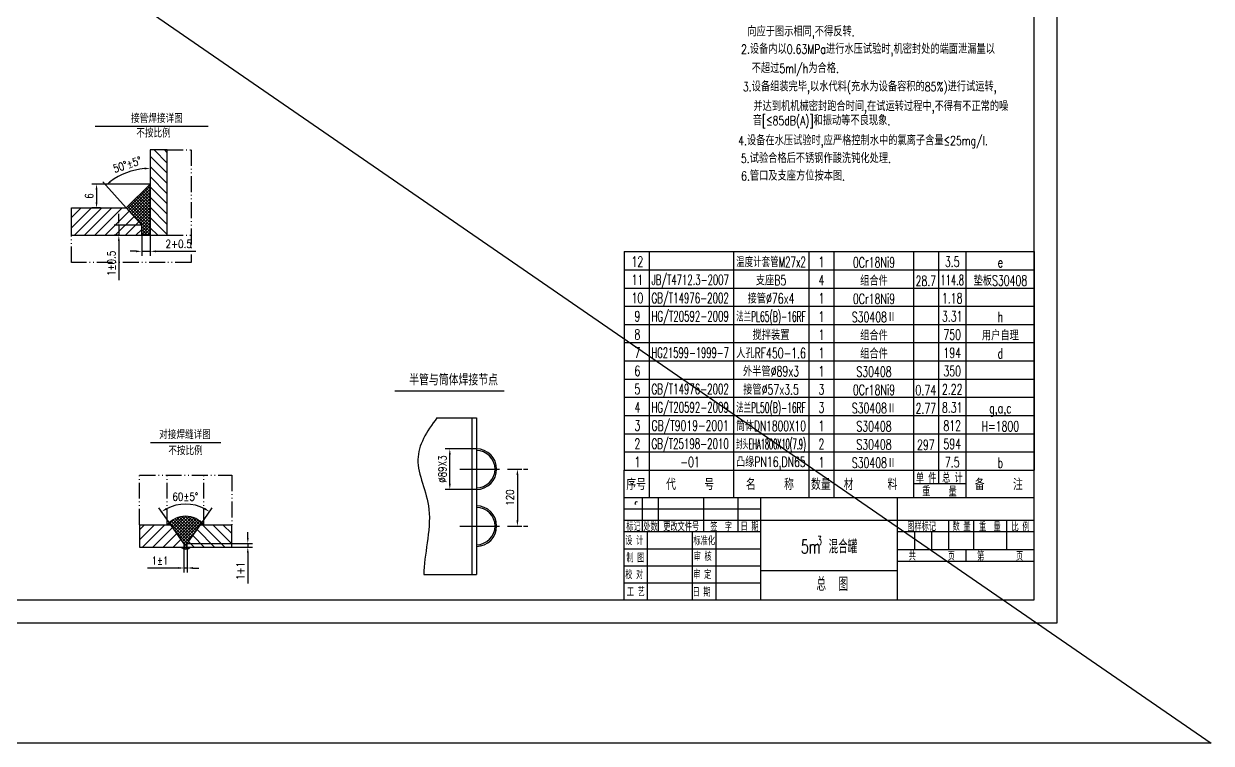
# Model space of a CAD drawing. Header units: millimetres. Extents: x -1762 to 42666, y -863 to 15979.
# Drawn here: x 3624 to 8837, y -629 to 2531 of the extents above; entities that cross this region are included whole.
import ezdxf
from ezdxf.enums import TextEntityAlignment as Align

# ---------------------------------------------------------------- set-up
doc = ezdxf.new("R2010")
doc.units = ezdxf.units.MM
doc.header["$LTSCALE"] = 10
doc.header["$MEASUREMENT"] = 0
doc.linetypes.add('CENTER', pattern=[2, 1.25, -0.25, 0.25, -0.25])
doc.linetypes.add('SDHX', pattern=[11.5, 7, -1.3, 0.3, -1.3, 0.3, -1.3])
doc.layers.get('0').update_dxf_attribs({"linetype": 'CONTINUOUS'})
doc.layers.get('DEFPOINTS').update_dxf_attribs({"linetype": 'CONTINUOUS'})
for name, color, linetype in [('1轮廓实线层', 7, 'CONTINUOUS'), ('2细线层', 3, 'CONTINUOUS'), ('3中心线层', 1, 'CENTER'), ('5剖面线层', 2, 'CONTINUOUS'), ('6文字层', 3, 'CONTINUOUS'), ('7标注层', 4, 'CONTINUOUS'), ('9双点划线', 6, 'SDHX'), ('NEWP', 4, 'CONTINUOUS'), ('图框层', 7, 'CONTINUOUS')]:
    doc.layers.add(name, color=color, linetype=linetype)
doc.styles.add('HZ', font='txt', dxfattribs={"width": 0.7, "height": 5, "bigfont": 'hztxt'})
doc.styles.add('PC_TEXTSTYLE', font='romans.shx', dxfattribs={"width": 0.8, "bigfont": 'hzfs.shx'})
doc.dimstyles.new('TH_GBDIM', dxfattribs={"dimscale": 10, "dimtxt": 3.5, "dimasz": 2.5, "dimexe": 2, "dimexo": 0, "dimgap": 1.5, "dimtad": 1, "dimdec": 0, "dimzin": 0, "dimdsep": 46, "dimtxsty": 'PC_TEXTSTYLE', "dimcen": 2.5, "dimadec": 0, "dimazin": 0, "dimtfac": 0.714286, "dimtdec": 0, "dimtmove": 0, "dimatfit": 3, "dimfxl": 0, "dimtolj": 1, "dimtzin": 0, "dimarcsym": 0})
pattern_1 = [(45, (2071.475, -3568.809), (-6.735192, 6.735192), []), (135, (2071.475, -3568.809), (-6.735192, -6.735192), [])]

# ---------------------------------------------------------------- blocks, each defined once
blk = doc.blocks.new('*D20')
at = {"color": 0, "linetype": 'ByBlock', "ltscale": 14, "transparency": 16777216}
blk.add_line((-111.8, -359.8), (-214.3, -244.8), dxfattribs=at)
blk.add_arc((-6.8, -477.6), 291.8, 94.9101, 126.8089, dxfattribs=at)
for points in [[(-32, -182.7), (-31.6, -191), (-6.8, -185.8)], [(-179, -247.2), (-184.3, -240.7), (-201, -259.8)]]:
    blk.add_solid(points, dxfattribs=at)
at = {"layer": 'DEFPOINTS', "color": 0, "linetype": 'ByBlock', "ltscale": 14, "transparency": 16777216}
for p in [(-6.8, -104.8), (-143, -219.5), (-111.8, -359.8), (-44.3, -435.5), (-6.8, -479.8)]:
    blk.add_point(p, dxfattribs=at)
at = {"color": 0, "linetype": 'ByBlock', "ltscale": 14, "transparency": 16777216, "insert": (-107.6, -169.3), "char_height": 35, "attachment_point": 5, "rotation": 18.1031, "style": 'PC_TEXTSTYLE'}
blk.add_mtext('\\A1;50°±5°{}{}', dxfattribs=at)
blk = doc.blocks.new('*D21')
at = {"color": 0, "linetype": 'ByBlock', "ltscale": 14, "transparency": 16777216}
for p, q in [((-44.3, -479.8), (-44.3, -570.3)), ((-6.8, -479.8), (-6.8, -570.3)), ((-69.3, -550.3), (-94.3, -550.3)), ((-44.3, -550.3), (-6.8, -550.3)), ((18.2, -550.3), (193.2, -550.3))]:
    blk.add_line(p, q, dxfattribs=at)
for points in [[(-69.3, -546.2), (-69.3, -554.5), (-44.3, -550.3)], [(18.2, -546.2), (18.2, -554.5), (-6.8, -550.3)]]:
    blk.add_solid(points, dxfattribs=at)
at = {"layer": 'DEFPOINTS', "color": 0, "linetype": 'ByBlock', "ltscale": 14, "transparency": 16777216}
for p in [(-44.3, -479.8), (-6.8, -479.8), (-6.8, -550.3)]:
    blk.add_point(p, dxfattribs=at)
at = {"color": 3, "linetype": 'ByBlock', "ltscale": 14, "transparency": 16777216, "insert": (118.2, -517.8), "char_height": 35, "attachment_point": 5, "style": 'PC_TEXTSTYLE'}
blk.add_mtext('\\A1;2+0.5{}{}', dxfattribs=at)
blk = doc.blocks.new('*D22')
at = {"color": 0, "linetype": 'ByBlock', "ltscale": 14, "transparency": 16777216}
for p, q in [((-6.8, -254.8), (-262.4, -254.8)), ((-242.4, -279.8), (-242.4, -334.8)), ((-224.7, -359.8), (-262.4, -359.8))]:
    blk.add_line(p, q, dxfattribs=at)
for points in [[(-246.6, -279.8), (-238.2, -279.8), (-242.4, -254.8)], [(-246.6, -334.8), (-238.2, -334.8), (-242.4, -359.8)]]:
    blk.add_solid(points, dxfattribs=at)
at = {"layer": 'DEFPOINTS', "color": 0, "linetype": 'ByBlock', "ltscale": 14, "transparency": 16777216}
for p in [(-6.8, -254.8), (-242.4, -359.8), (-224.7, -359.8)]:
    blk.add_point(p, dxfattribs=at)
at = {"color": 3, "linetype": 'ByBlock', "ltscale": 14, "transparency": 16777216, "insert": (-274.9, -307.3), "char_height": 35, "attachment_point": 5, "rotation": 90, "style": 'PC_TEXTSTYLE'}
blk.add_mtext('\\A1;6{}{}', dxfattribs=at)
blk = doc.blocks.new('*D23')
at = {"color": 0, "linetype": 'ByBlock', "ltscale": 14, "transparency": 16777216}
for p, q in [((-144.6, -411), (-144.6, -386)), ((-44.3, -436), (-164.6, -436)), ((-144.6, -436), (-144.6, -479.8)), ((-141.8, -479.8), (-164.6, -479.8)), ((-144.6, -504.8), (-144.6, -676.4))]:
    blk.add_line(p, q, dxfattribs=at)
for points in [[(-148.8, -411), (-140.5, -411), (-144.6, -436)], [(-148.8, -504.8), (-140.5, -504.8), (-144.6, -479.8)]]:
    blk.add_solid(points, dxfattribs=at)
at = {"layer": 'DEFPOINTS', "color": 0, "linetype": 'ByBlock', "ltscale": 14, "transparency": 16777216}
for p in [(-44.3, -436), (-144.6, -479.8), (-141.8, -479.8)]:
    blk.add_point(p, dxfattribs=at)
at = {"color": 3, "linetype": 'ByBlock', "ltscale": 14, "transparency": 16777216, "insert": (-177.1, -603.1), "char_height": 35, "attachment_point": 5, "rotation": 90, "style": 'PC_TEXTSTYLE'}
blk.add_mtext('\\A1;1±0.5{}{}', dxfattribs=at)
blk = doc.blocks.new('*D25')
at = {"layer": '7标注层', "color": 0, "lineweight": -2, "ltscale": 14, "transparency": 16777216}
for p, q in [((5777.6, 574.5), (5810.9, 574.5)), ((5790.9, 549.5), (5790.9, 349.5)), ((5777.6, 324.5), (5810.9, 324.5))]:
    blk.add_line(p, q, dxfattribs=at)
at = {"layer": '7标注层', "color": 0, "ltscale": 14, "transparency": 16777216}
for points in [[(5786.7, 549.5), (5795.1, 549.5), (5790.9, 574.5)], [(5786.7, 349.5), (5795.1, 349.5), (5790.9, 324.5)]]:
    blk.add_solid(points, dxfattribs=at)
at = {"layer": 'DEFPOINTS', "color": 0, "ltscale": 14, "transparency": 16777216}
for p in [(5777.6, 574.5), (5777.6, 324.5), (5790.9, 324.5)]:
    blk.add_point(p, dxfattribs=at)
at = {"layer": '7标注层', "color": 3, "ltscale": 14, "transparency": 16777216, "insert": (5758.4, 449.5), "char_height": 35, "attachment_point": 5, "rotation": 90, "style": 'PC_TEXTSTYLE'}
blk.add_mtext('\\A1;120{}{}', dxfattribs=at)
blk = doc.blocks.new('PC_MXBTITLERECORD')
at = {"layer": '1轮廓实线层'}
for q in [(-180, 12), (0, 0)]:
    blk.add_line((-180, 0), q, dxfattribs=at)
at = {"layer": '2细线层'}
for p, q in [((-180, 12), (0, 12)), ((-169, 12), (-169, 0)), ((-132, 12), (-132, 0)), ((-99, 12), (-99, 0)), ((-88, 12), (-88, 0)), ((-53, 12), (-53, 0)), ((-42, 12), (-42, 6)), ((-30, 12), (-30, 0)), ((-30, 6), (-53, 6))]:
    blk.add_line(p, q, dxfattribs=at)
at = {"layer": '图框层'}
blk.add_line((0, 0), (0, 12), dxfattribs=at)
at = {"layer": '6文字层', "style": 'PC_TEXTSTYLE', "width": 0.667}
for s, height, p in [('单 件', 4, (-47.45, 8.84)), ('总 计', 4, (-35.96, 8.94)), ('序号', 5, (-174.77, 6)), ('代     号', 5, (-151.09, 6)), ('名     称', 5, (-116.06, 6)), ('数量', 5, (-93.71, 6)), ('材      料', 5, (-71.89, 6)), ('备     注', 5, (-15.57, 6)), ('重    量', 4, (-41.65, 2.94))]:
    blk.add_text(s, height=height, dxfattribs=at).set_placement(p, align=Align.MIDDLE)
blk = doc.blocks.new('*D39')
at = {"layer": '7标注层', "color": 0, "lineweight": -2, "ltscale": 14, "transparency": 16777216}
for p, q in [((5610.7, 663.5), (5474.1, 663.5)), ((5494.1, 510.5), (5494.1, 638.5)), ((5610.7, 485.5), (5474.1, 485.5))]:
    blk.add_line(p, q, dxfattribs=at)
at = {"layer": '7标注层', "color": 0, "ltscale": 14, "transparency": 16777216}
for points in [[(5489.9, 638.5), (5498.3, 638.5), (5494.1, 663.5)], [(5489.9, 510.5), (5498.3, 510.5), (5494.1, 485.5)]]:
    blk.add_solid(points, dxfattribs=at)
at = {"layer": 'DEFPOINTS', "color": 0, "ltscale": 14, "transparency": 16777216}
for p in [(5494.1, 663.5), (5610.7, 663.5), (5610.7, 485.5)]:
    blk.add_point(p, dxfattribs=at)
at = {"layer": '7标注层', "color": 3, "ltscale": 14, "transparency": 16777216, "insert": (5461.6, 574.5), "char_height": 35, "attachment_point": 5, "rotation": 90, "style": 'PC_TEXTSTYLE'}
blk.add_mtext('\\A1;%%c89X3{}{}', dxfattribs=at)
blk = doc.blocks.new('PC_MXB_BLOCK')
at = {"layer": '1轮廓实线层'}
blk.add_line((-180, 8), (-180, 0), dxfattribs=at)
at = {"layer": '2细线层'}
for p, q in [((-180, 8), (0, 8)), ((-169, 8), (-169, 0)), ((-132, 8), (-132, 0)), ((-99, 8), (-99, 0)), ((-88, 8), (-88, 0)), ((-53, 8), (-53, 0)), ((-42, 8), (-42, 0)), ((-30, 8), (-30, 0))]:
    blk.add_line(p, q, dxfattribs=at)
at = {"layer": '图框层'}
blk.add_line((0, 8), (0, 0), dxfattribs=at)
at = {"layer": '6文字层', "style": 'PC_TEXTSTYLE'}
for tag, width, p, p2 in [('序号', 0.769182, (-178.38, 1.35), (-170.09, 1.35)), ('代号', 3.14773, (-168.05, 1.35), (-134.11, 1.35)), ('名称', 2.802424, (-130.87, 1.2), (-100.28, 1.2)), ('数量', 0.817449, (-97.88, 1.2), (-89, 1.2)), ('材料', 2.943328, (-86.43, 1.01), (-54.3, 1.01)), ('单重', 0.854038, (-52.21, 0.89), (-43, 0.89)), ('总重', 0.958888, (-41.2, 1.27), (-30.86, 1.27)), ('备注', 2.494074, (-28.61, 1.02), (-1.16, 1.02))]:
    blk.add_attdef(tag, text='', height=4.5, dxfattribs=dict(at, width=width)).set_placement(p, p2, align=Align.FIT)
blk = doc.blocks.new('*D65')
at = {"layer": '7标注层', "color": 0, "lineweight": -2, "transparency": 16777216}
for p, q in [((4269, 330), (4217.1, 404)), ((4399.5, 330), (4451.4, 404))]:
    blk.add_line(p, q, dxfattribs=at)
blk.add_arc((4334.2, 236.7), 184.2, 62.7819, 117.2181, dxfattribs=at)
at = {"layer": '7标注层', "color": 0, "transparency": 16777216}
for points in [[(4252.1, 397), (4247.8, 404.1), (4228.6, 387.6)], [(4420.7, 404.1), (4416.3, 397), (4439.9, 387.6)]]:
    blk.add_solid(points, dxfattribs=at)
at = {"layer": 'DEFPOINTS', "color": 0, "transparency": 16777216}
for p in [(4371.5, 417.1), (4269, 330), (4399.5, 330), (4326.7, 247.5), (4341.7, 247.5)]:
    blk.add_point(p, dxfattribs=at)
at = {"layer": '7标注层', "color": 0, "transparency": 16777216, "insert": (4332.8, 453.4), "char_height": 35, "attachment_point": 5, "rotation": 0.3834, "style": 'PC_TEXTSTYLE'}
blk.add_mtext('\\A1;60%%p5%%d{}{}', dxfattribs=at)
blk = doc.blocks.new('*D66')
at = {"layer": '7标注层', "color": 0, "lineweight": -2, "ltscale": 7, "transparency": 16777216}
for p, q in [((4326.7, 232.5), (4326.7, 120.4)), ((4341.7, 232.5), (4341.7, 120.4)), ((4301.7, 140.4), (4166.7, 140.4)), ((4341.7, 140.4), (4326.7, 140.4)), ((4366.7, 140.4), (4391.7, 140.4))]:
    blk.add_line(p, q, dxfattribs=at)
at = {"layer": '7标注层', "color": 0, "ltscale": 7, "transparency": 16777216}
for points in [[(4301.7, 144.6), (4301.7, 136.3), (4326.7, 140.4)], [(4366.7, 144.6), (4366.7, 136.3), (4341.7, 140.4)]]:
    blk.add_solid(points, dxfattribs=at)
at = {"layer": 'DEFPOINTS', "color": 0, "ltscale": 7, "transparency": 16777216}
for p in [(4326.7, 232.5), (4341.7, 232.5), (4341.7, 140.4)]:
    blk.add_point(p, dxfattribs=at)
at = {"layer": '7标注层', "color": 3, "ltscale": 7, "transparency": 16777216, "insert": (4221.7, 172.9), "char_height": 35, "attachment_point": 5, "style": 'PC_TEXTSTYLE'}
blk.add_mtext('\\A1;1±1{}{}', dxfattribs=at)
blk = doc.blocks.new('*D67')
at = {"layer": '7标注层', "color": 0, "lineweight": -2, "transparency": 16777216}
for p, q in [((4607.3, 272.5), (4607.3, 297.5)), ((4341.7, 247.5), (4627.3, 247.5)), ((4341.7, 232.5), (4627.3, 232.5)), ((4607.3, 247.5), (4607.3, 232.5)), ((4607.3, 207.5), (4607.3, 72.5))]:
    blk.add_line(p, q, dxfattribs=at)
at = {"layer": '7标注层', "color": 0, "transparency": 16777216}
for points in [[(4603.1, 272.5), (4611.4, 272.5), (4607.3, 247.5)], [(4603.1, 207.5), (4611.4, 207.5), (4607.3, 232.5)]]:
    blk.add_solid(points, dxfattribs=at)
at = {"layer": 'DEFPOINTS', "color": 0, "transparency": 16777216}
for p in [(4341.7, 247.5), (4341.7, 232.5), (4607.3, 232.5)]:
    blk.add_point(p, dxfattribs=at)
at = {"layer": '7标注层', "color": 0, "transparency": 16777216, "insert": (4574.8, 127.5), "char_height": 35, "attachment_point": 5, "rotation": 90, "style": 'PC_TEXTSTYLE'}
blk.add_mtext('\\A1;1+1{}{}', dxfattribs=at)
blk = doc.blocks.new('*U19')
at = {"layer": '5剖面线层'}
h = blk.add_hatch(dxfattribs=at)
h.set_pattern_fill('ANSI31', color=256, scale=10, angle=90, style=0)
h.set_pattern_definition([(135, (-797.93, -976.936), (-22.4506, -22.4506), [])])
h.paths.add_polyline_path([(68.2, -104.8), (-6.8, -104.8), (-6.8, -479.8), (68.2, -479.8)])
h = blk.add_hatch(dxfattribs=at)
h.set_pattern_fill('ANSI37', color=256, scale=3, style=0)
h.set_pattern_definition([(45, (-797.929, -976.936), (-6.73519, 6.73519), []), (135, (-797.929, -976.936), (-6.73519, -6.73519), [])])
h.paths.add_polyline_path([(-111.8, -359.8), (-44.3, -435.5), (-44.3, -452.8), (-44.3, -479.8), (-6.8, -479.8), (-6.8, -254.8)])
h = blk.add_hatch(dxfattribs=at)
h.set_pattern_fill('ANSI31', color=256, scale=10, style=0)
h.set_pattern_definition([(45, (-797.93, -976.936), (-22.4506, 22.4506), [])])
h.paths.add_polyline_path([(-44.3, -479.8), (-44.3, -452.8), (-44.3, -435.5), (-111.8, -359.8), (-351.8, -359.8), (-351.8, -479.8)])
blk.add_line((-6.8, -479.8), (-44.3, -479.8))
blk.add_line((-6.8, -479.8), (-44.3, -479.8))
at = {"layer": '1轮廓实线层'}
for p, q in [((-6.8, -104.8), (-6.8, -479.8)), ((68.2, -104.8), (-6.8, -104.8)), ((68.2, -479.8), (68.2, -104.8)), ((-111.8, -359.8), (-6.8, -254.8)), ((-351.8, -479.8), (-351.8, -359.8)), ((-351.8, -359.8), (-111.8, -359.8)), ((-111.8, -359.8), (-44.3, -435.5)), ((-44.3, -452.8), (-44.3, -435.5)), ((-44.3, -479.8), (-44.3, -452.8)), ((-351.8, -479.8), (68.2, -479.8))]:
    blk.add_line(p, q, dxfattribs=at)
at = {"layer": '6文字层'}
blk.add_line((-248.1, 0), (248.1, 0), dxfattribs=at)
at = {"layer": '9双点划线'}
for p, q in [((68.2, -104.8), (173.2, -104.8)), ((173.2, -104.8), (173.2, -599.8)), ((-351.8, -599.8), (-351.8, -479.8)), ((68.2, -479.8), (173.2, -479.8)), ((173.2, -599.8), (-351.8, -599.8))]:
    blk.add_line(p, q, dxfattribs=at)
at = {"layer": '2细线层', "style": 'PC_TEXTSTYLE', "width": 0.8}
for s, p in [('接管焊接详图', (-90.9, 14.4)), ('不按比例', (-67.7, -50))]:
    blk.add_text(s, height=35, dxfattribs=at).set_placement(p)
at = {"layer": '7标注层'}
dim = blk.add_angular_dim_2l(base=(-143, -219.5), line1=((-6.8, -104.8), (-6.8, -479.8)), line2=((-111.8, -359.8), (-44.3, -435.5)), text='50%%d%%p5%%d{}{}', dimstyle='TH_GBDIM', override={"dimadec": 1}, dxfattribs=at)
dim.commit()
dim.dimension.update_dxf_attribs({"geometry": '*D20', "text_midpoint": (-97.5, -200.2), "dimtype": 162})
at = {"layer": '7标注层', "ltscale": 10}
for base, p1, p2, text, picture, middle in [((-242.4, -359.8), (-6.8, -254.8), (-224.7, -359.8), '6{}{}', '*D22', (-274.9, -307.3)), ((-144.6, -479.8), (-44.3, -436), (-141.8, -479.8), '1%%p0.5{}{}', '*D23', (-177.1, -603.1))]:
    dim = blk.add_linear_dim(base=base, p1=p1, p2=p2, angle=90, text=text, dimstyle='TH_GBDIM', override={"dimgap": 1.5, "dimtad": 1, "dimjust": 0, "dimse1": 0, "dimse2": 0, "dimsd1": 0, "dimsd2": 0, "dimclrt": 3, "dimtvp": 0}, dxfattribs=at)
    dim.commit()
    dim.dimension.update_dxf_attribs({"geometry": picture, "text_midpoint": middle})
dim = blk.add_linear_dim(base=(-6.8, -550.3), p1=(-44.3, -479.8), p2=(-6.8, -479.8), text='2+0.5{}{}', dimstyle='TH_GBDIM', override={"dimgap": 1.5, "dimtad": 1, "dimjust": 0, "dimse1": 0, "dimse2": 0, "dimsd1": 0, "dimsd2": 0, "dimclrt": 3, "dimtvp": 0}, dxfattribs=at)
dim.commit()
dim.dimension.update_dxf_attribs({"geometry": '*D21', "text_midpoint": (118.2, -550.3), "dimtype": 160})

msp = doc.modelspace()

# ---------------------------------------------------------------- hatches: boundary and pattern name
h = msp.add_hatch()
h.set_pattern_fill('ANSI37', color=256, scale=3, style=0)
h.set_pattern_definition(pattern_1)
h.paths.add_polyline_path([(4355.88, 232.45), (4341.75, 232.45), (4341.75, 224.17, 0.1519728)])
at = {"layer": '5剖面线层'}
h = msp.add_hatch(dxfattribs=at)
h.set_pattern_fill('ANSI37', color=256, scale=3, style=0)
h.set_pattern_definition(pattern_1)
h.paths.add_polyline_path([(4399.51, 329.95), (4414.51, 329.95, 0.4672024), (4253.98, 329.95), (4268.98, 329.95), (4326.75, 247.45), (4326.75, 232.45), (4326.75, 224.88, 0.1388181), (4341.75, 224.17), (4341.75, 232.45), (4341.75, 247.45)])
h.paths.add_polyline_path([(4326.75, 224.88), (4326.75, 232.45), (4315.13, 232.45, 0.1278103)], flags=16)
h = msp.add_hatch(dxfattribs=at)
h.set_pattern_fill('ANSI31', color=256, scale=10, style=0)
h.set_pattern_definition([(45, (3562.457, -305.752), (-22.4506, 22.4506), [])])
h.paths.add_polyline_path([(4326.75, 232.45), (4326.75, 247.45), (4268.98, 329.95), (4131.75, 329.95), (4131.75, 232.45)])
h = msp.add_hatch(dxfattribs=at)
h.set_pattern_fill('ANSI31', color=256, scale=10, angle=90, style=0)
h.set_pattern_definition([(135, (3562.457, -305.752), (-22.4506, -22.4506), [])])
h.paths.add_polyline_path([(4536.75, 232.45), (4536.75, 329.95), (4399.51, 329.95), (4341.75, 247.45), (4341.75, 232.45)])

# ---------------------------------------------------------------- linework, layer by layer
at = {"ltscale": 14}
for p, q in [((5590.7, 799.85), (5590.7, 111.8)), ((5610.7, 799.85), (5610.7, 111.8))]:
    msp.add_line(p, q, dxfattribs=at)
for p, q in [((4268.98, 329.95), (4253.98, 329.95)), ((4414.51, 329.95), (4414.51, 329.95)), ((4326.75, 247.45), (4326.75, 232.45)), ((4326.75, 247.45), (4326.75, 247.45)), ((4326.75, 247.45), (4326.75, 247.45)), ((4326.75, 247.45), (4326.75, 247.45)), ((4341.75, 232.45), (4341.75, 247.45)), ((8060, 220), (7460, 220)), ((7760, 220), (7760, 170))]:
    msp.add_line(p, q)
for centre, radius in [((5610.7, 574.49), 89), ((5610.7, 574.49), 82), ((5610.7, 324.49), 89), ((5610.7, 324.49), 82)]:
    msp.add_arc(centre, radius, 270, 90, dxfattribs=at)
msp.add_point((6260, 0))
msp.add_point((6260, 0))
msp.add_point((6260, 0))
msp.add_point((6260, 0))
at = {"layer": '1轮廓实线层', "ltscale": 14}
for p, q in [((-1761.9, 6677.38), (8836.87, -629.25)), ((5437.52, 799.85), (5610.7, 799.85)), ((5379.54, 111.8), (5610.7, 111.8)), ((8836.87, -629.25), (-910.21, -629.25))]:
    msp.add_line(p, q, dxfattribs=at)
at = {"layer": '1轮廓实线层'}
for p, q in [((6260, 450), (8060, 450)), ((6260, 0), (6260, 450)), ((6260, 0), (6260, 450)), ((6340, 300), (6340, 450)), ((6410, 300), (6410, 450)), ((6610, 300), (6610, 450)), ((6760, 300), (6760, 450)), ((6860, 0), (6860, 450)), ((7460, 0), (7460, 450)), ((4131.75, 329.95), (4131.75, 232.45)), ((4131.75, 329.95), (4268.98, 329.95)), ((4326.75, 247.45), (4268.98, 329.95)), ((4341.75, 247.45), (4399.51, 329.95)), ((4399.51, 329.95), (4536.75, 329.95)), ((4536.75, 232.45), (4536.75, 329.95)), ((6260, 350), (6860, 350)), ((6860, 350), (7460, 350)), ((7460, 350), (8060, 350)), ((7685, 220), (7685, 350)), ((7795.17, 220), (7795.17, 350)), ((7940, 220), (7940, 350)), ((6260, 300), (6860, 300)), ((6362.7, 0), (6362.7, 300)), ((6560, 0), (6560, 300)), ((6662.7, 0), (6662.7, 300)), ((7460, 300), (8060, 300)), ((4131.75, 232.45), (4326.75, 232.45)), ((4341.75, 232.45), (4536.75, 232.45)), ((7460, 170), (8060, 170)), ((6860, 130), (7460, 130)), ((6260, 0), (8060, 0)), ((6260, 0), (8060, 0))]:
    msp.add_line(p, q, dxfattribs=at)
for centre, radius, start, end in [((4334.25, 262.8), 104.65, 39.91581, 140.08419), ((4335.5, 251.02), 27.57, 222.34407, 317.65593)]:
    msp.add_arc(centre, radius, start, end, dxfattribs=at)
at = {"layer": '2细线层'}
for p, q in [((6260, 400), (6860, 400)), ((6260, 225), (6860, 225)), ((6260, 150), (6860, 150)), ((6260, 75), (6860, 75))]:
    msp.add_line(p, q, dxfattribs=at)
at = {"layer": '2细线层', "color": 75}
for p, q in [((7535, 220), (7535, 300)), ((7610, 220), (7610, 300))]:
    msp.add_line(p, q, dxfattribs=at)
at = {"layer": '2细线层', "ltscale": 14}
msp.add_open_spline([(5437.52, 799.85), (5392.25, 739.75), (5314.71, 613.41), (5440.89, 398.75), (5380.04, 195.45), (5379.54, 111.8)], degree=3, knots=[60.5020303, 60.5020303, 60.5020303, 60.5020303, 266.7823992, 491.1943765, 749.3773631, 749.3773631, 749.3773631, 749.3773631], dxfattribs=at)
at = {"layer": '3中心线层', "ltscale": 14}
for p, q in [((5537.62, 574.49), (5835.94, 574.49)), ((5537.62, 324.49), (5835.94, 324.49))]:
    msp.add_line(p, q, dxfattribs=at)
at = {"layer": '6文字层'}
msp.add_line((4179.97, 691.39), (4489.2, 691.39), dxfattribs=at)
at = {"layer": '7标注层', "ltscale": 14}
msp.add_line((5253.24, 917.85), (5732.03, 917.85), dxfattribs=at)
at = {"layer": '9双点划线'}
for p, q in [((4131.75, 547.45), (4536.75, 547.45)), ((4131.75, 329.95), (4131.75, 547.45)), ((4253.98, 329.95), (4253.98, 547.45)), ((4414.51, 329.95), (4414.51, 547.45)), ((4536.75, 547.45), (4536.75, 329.95))]:
    msp.add_line(p, q, dxfattribs=at)
at = {"layer": 'DEFPOINTS', "ltscale": 14}
msp.add_line((8160, -100), (8160, 5840), dxfattribs=at)
at = {"layer": 'DEFPOINTS', "color": 0, "ltscale": 14}
msp.add_line((-250, -100), (8160, -100), dxfattribs=at)
at = {"layer": 'NEWP', "color": 5}
msp.add_arc((6313.71, 423.8), 7.11, 45, 225, dxfattribs=at)
at = {"layer": '图框层', "color": 7, "ltscale": 14}
for p, q in [((8060, 0), (8060, 5740)), ((0, 0), (8060, 0))]:
    msp.add_line(p, q, dxfattribs=at)
at = {"layer": '图框层'}
msp.add_line((8060, 0), (8060, 450), dxfattribs=at)

# ---------------------------------------------------------------- block references
at = {"layer": '1轮廓实线层'}
msp.add_blockref('*U19', (4185.67, 2081.41), dxfattribs=at)
at = {"layer": '图框层', "ltscale": 14}
ref = msp.add_blockref('PC_MXB_BLOCK', (8060, 1450), dxfattribs=dict(at, xscale=10, yscale=10, zscale=10))
ref.add_attrib('序号', '12', dxfattribs={"layer": '6文字层', "height": 45, "style": 'PC_TEXTSTYLE', "width": 0.667}).set_placement((6317.65, 1463.49), align=Align.CENTER)
ref.add_attrib('名称', '温度计套管M27x2', dxfattribs={"layer": '6文字层', "height": 45, "style": 'PC_TEXTSTYLE', "width": 0.620603}).set_placement((6751.33, 1461.95), (7057.24, 1461.95), align=Align.FIT)
ref.add_attrib('数量', '1', dxfattribs={"layer": '6文字层', "height": 45, "style": 'PC_TEXTSTYLE', "width": 0.667}).set_placement((7125.6, 1461.95), align=Align.CENTER)
ref.add_attrib('材料', '0Cr18Ni9', dxfattribs={"layer": '6文字层', "height": 45, "style": 'PC_TEXTSTYLE', "width": 0.667}).set_placement((7356.31, 1460.1), align=Align.CENTER)
ref.add_attrib('备注', 'e', dxfattribs={"layer": '6文字层', "height": 45, "style": 'PC_TEXTSTYLE', "width": 0.667}).set_placement((7911.15, 1460.25), align=Align.CENTER)
ref.add_attrib('总重', '3.5', dxfattribs={"layer": '6文字层', "height": 45, "style": 'PC_TEXTSTYLE', "width": 0.667}).set_placement((7699.74, 1462.66), align=Align.CENTER)
ref = msp.add_blockref('PC_MXB_BLOCK', (8060, 1370), dxfattribs=dict(at, xscale=10, yscale=10, zscale=10))
ref.add_attrib('代号', 'JB/T4712.3-2007', dxfattribs={"layer": '6文字层', "height": 45, "style": 'PC_TEXTSTYLE', "width": 0.549944}).set_placement((6379.53, 1383.49), (6718.93, 1383.49), align=Align.FIT)
ref.add_attrib('序号', '11', dxfattribs={"layer": '6文字层', "height": 45, "style": 'PC_TEXTSTYLE', "width": 0.667}).set_placement((6317.65, 1383.49), align=Align.CENTER)
ref.add_attrib('名称', '支座B5', dxfattribs={"layer": '6文字层', "height": 45, "style": 'PC_TEXTSTYLE', "width": 0.667}).set_placement((6904.29, 1381.95), align=Align.CENTER)
ref.add_attrib('数量', '4', dxfattribs={"layer": '6文字层', "height": 45, "style": 'PC_TEXTSTYLE', "width": 0.667}).set_placement((7125.6, 1381.95), align=Align.CENTER)
ref.add_attrib('材料', '组合件', dxfattribs={"layer": '6文字层', "height": 45, "style": 'PC_TEXTSTYLE', "width": 0.667}).set_placement((7356.31, 1380.1), align=Align.CENTER)
ref.add_attrib('单重', '28.7', dxfattribs={"layer": '6文字层', "height": 45, "style": 'PC_TEXTSTYLE', "width": 0.667}).set_placement((7583.97, 1378.87), align=Align.CENTER)
ref.add_attrib('备注', '垫板S30408', dxfattribs={"layer": '6文字层', "height": 45, "style": 'PC_TEXTSTYLE', "width": 0.667}).set_placement((7911.15, 1380.25), align=Align.CENTER)
ref.add_attrib('总重', '114.8', dxfattribs={"layer": '6文字层', "height": 45, "style": 'PC_TEXTSTYLE', "width": 0.554577}).set_placement((7648.05, 1382.66), (7751.44, 1382.66), align=Align.FIT)
ref = msp.add_blockref('PC_MXB_BLOCK', (8060, 1290), dxfattribs=dict(at, xscale=10, yscale=10, zscale=10))
ref.add_attrib('代号', 'GB/T14976-2002', dxfattribs={"layer": '6文字层', "height": 45, "style": 'PC_TEXTSTYLE', "width": 0.55966}).set_placement((6379.53, 1303.49), (6718.93, 1303.49), align=Align.FIT)
ref.add_attrib('序号', '10', dxfattribs={"layer": '6文字层', "height": 45, "style": 'PC_TEXTSTYLE', "width": 0.667}).set_placement((6317.65, 1303.49), align=Align.CENTER)
ref.add_attrib('名称', '接管%%C76x4', dxfattribs={"layer": '6文字层', "height": 45, "style": 'PC_TEXTSTYLE', "width": 0.667}).set_placement((6904.29, 1301.95), align=Align.CENTER)
ref.add_attrib('数量', '1', dxfattribs={"layer": '6文字层', "height": 45, "style": 'PC_TEXTSTYLE', "width": 0.667}).set_placement((7125.6, 1301.95), align=Align.CENTER)
ref.add_attrib('材料', '0Cr18Ni9', dxfattribs={"layer": '6文字层', "height": 45, "style": 'PC_TEXTSTYLE', "width": 0.667}).set_placement((7356.31, 1300.1), align=Align.CENTER)
ref.add_attrib('总重', '1.18', dxfattribs={"layer": '6文字层', "height": 45, "style": 'PC_TEXTSTYLE', "width": 0.667}).set_placement((7699.74, 1302.66), align=Align.CENTER)
ref = msp.add_blockref('PC_MXB_BLOCK', (8060, 1210), dxfattribs=dict(at, xscale=10, yscale=10, zscale=10))
ref.add_attrib('代号', 'HG/T20592-2009', dxfattribs={"layer": '6文字层', "height": 45, "style": 'PC_TEXTSTYLE', "width": 0.55966}).set_placement((6379.53, 1223.49), (6718.93, 1223.49), align=Align.FIT)
ref.add_attrib('序号', '9', dxfattribs={"layer": '6文字层', "height": 45, "style": 'PC_TEXTSTYLE', "width": 0.667}).set_placement((6317.65, 1223.49), align=Align.CENTER)
ref.add_attrib('名称', '法兰PL65(B)-16RF', dxfattribs={"layer": '6文字层', "height": 45, "style": 'PC_TEXTSTYLE', "width": 0.502999}).set_placement((6751.33, 1221.95), (7057.24, 1221.95), align=Align.FIT)
ref.add_attrib('数量', '1', dxfattribs={"layer": '6文字层', "height": 45, "style": 'PC_TEXTSTYLE', "width": 0.667}).set_placement((7125.6, 1221.95), align=Align.CENTER)
ref.add_attrib('材料', 'S30408Ⅱ', dxfattribs={"layer": '6文字层', "height": 45, "style": 'PC_TEXTSTYLE', "width": 0.667}).set_placement((7356.31, 1220.1), align=Align.CENTER)
ref.add_attrib('备注', 'h', dxfattribs={"layer": '6文字层', "height": 45, "style": 'PC_TEXTSTYLE', "width": 0.667}).set_placement((7911.15, 1220.25), align=Align.CENTER)
ref.add_attrib('总重', '3.31', dxfattribs={"layer": '6文字层', "height": 45, "style": 'PC_TEXTSTYLE', "width": 0.667}).set_placement((7699.74, 1222.66), align=Align.CENTER)
ref = msp.add_blockref('PC_MXB_BLOCK', (8060, 1130), dxfattribs=dict(at, xscale=10, yscale=10, zscale=10))
ref.add_attrib('序号', '8', dxfattribs={"layer": '6文字层', "height": 45, "style": 'PC_TEXTSTYLE', "width": 0.667}).set_placement((6317.65, 1143.49), align=Align.CENTER)
ref.add_attrib('名称', '搅拌装置', dxfattribs={"layer": '6文字层', "height": 45, "style": 'PC_TEXTSTYLE', "width": 0.667}).set_placement((6904.29, 1141.95), align=Align.CENTER)
ref.add_attrib('数量', '1', dxfattribs={"layer": '6文字层', "height": 45, "style": 'PC_TEXTSTYLE', "width": 0.667}).set_placement((7125.6, 1141.95), align=Align.CENTER)
ref.add_attrib('材料', '组合件', dxfattribs={"layer": '6文字层', "height": 45, "style": 'PC_TEXTSTYLE', "width": 0.667}).set_placement((7356.31, 1140.1), align=Align.CENTER)
ref.add_attrib('备注', '用户自理', dxfattribs={"layer": '6文字层', "height": 45, "style": 'PC_TEXTSTYLE', "width": 0.667}).set_placement((7911.15, 1140.25), align=Align.CENTER)
ref.add_attrib('总重', '750', dxfattribs={"layer": '6文字层', "height": 45, "style": 'PC_TEXTSTYLE', "width": 0.667}).set_placement((7699.74, 1142.66), align=Align.CENTER)
ref = msp.add_blockref('PC_MXB_BLOCK', (8060, 1050), dxfattribs=dict(at, xscale=10, yscale=10, zscale=10))
ref.add_attrib('代号', 'HG21599-1999-7', dxfattribs={"layer": '6文字层', "height": 45, "style": 'PC_TEXTSTYLE', "width": 0.54241}).set_placement((6379.53, 1063.49), (6718.93, 1063.49), align=Align.FIT)
ref.add_attrib('序号', '7', dxfattribs={"layer": '6文字层', "height": 45, "style": 'PC_TEXTSTYLE', "width": 0.667}).set_placement((6317.65, 1063.49), align=Align.CENTER)
ref.add_attrib('名称', '人孔RF450-1.6', dxfattribs={"layer": '6文字层', "height": 45, "style": 'PC_TEXTSTYLE', "width": 0.635007}).set_placement((6751.33, 1061.95), (7057.24, 1061.95), align=Align.FIT)
ref.add_attrib('数量', '1', dxfattribs={"layer": '6文字层', "height": 45, "style": 'PC_TEXTSTYLE', "width": 0.667}).set_placement((7125.6, 1061.95), align=Align.CENTER)
ref.add_attrib('材料', '组合件', dxfattribs={"layer": '6文字层', "height": 45, "style": 'PC_TEXTSTYLE', "width": 0.667}).set_placement((7356.31, 1060.1), align=Align.CENTER)
ref.add_attrib('备注', 'd', dxfattribs={"layer": '6文字层', "height": 45, "style": 'PC_TEXTSTYLE', "width": 0.667}).set_placement((7911.15, 1060.25), align=Align.CENTER)
ref.add_attrib('总重', '194', dxfattribs={"layer": '6文字层', "height": 45, "style": 'PC_TEXTSTYLE', "width": 0.667}).set_placement((7699.74, 1062.66), align=Align.CENTER)
ref = msp.add_blockref('PC_MXB_BLOCK', (8060, 970), dxfattribs=dict(at, xscale=10, yscale=10, zscale=10))
ref.add_attrib('序号', '6', dxfattribs={"layer": '6文字层', "height": 45, "style": 'PC_TEXTSTYLE', "width": 0.667}).set_placement((6317.65, 983.49), align=Align.CENTER)
ref.add_attrib('名称', '外半管%%C89x3', dxfattribs={"layer": '6文字层', "height": 45, "style": 'PC_TEXTSTYLE', "width": 0.667}).set_placement((6904.29, 981.95), align=Align.CENTER)
ref.add_attrib('数量', '1', dxfattribs={"layer": '6文字层', "height": 45, "style": 'PC_TEXTSTYLE', "width": 0.667}).set_placement((7125.6, 981.95), align=Align.CENTER)
ref.add_attrib('材料', 'S30408', dxfattribs={"layer": '6文字层', "height": 45, "style": 'PC_TEXTSTYLE', "width": 0.667}).set_placement((7356.31, 980.1), align=Align.CENTER)
ref.add_attrib('总重', '350', dxfattribs={"layer": '6文字层', "height": 45, "style": 'PC_TEXTSTYLE', "width": 0.667}).set_placement((7699.74, 982.66), align=Align.CENTER)
ref = msp.add_blockref('PC_MXB_BLOCK', (8060, 890), dxfattribs=dict(at, xscale=10, yscale=10, zscale=10))
ref.add_attrib('代号', 'GB/T14976-2002', dxfattribs={"layer": '6文字层', "height": 45, "style": 'PC_TEXTSTYLE', "width": 0.55966}).set_placement((6379.53, 903.49), (6718.93, 903.49), align=Align.FIT)
ref.add_attrib('序号', '5', dxfattribs={"layer": '6文字层', "height": 45, "style": 'PC_TEXTSTYLE', "width": 0.667}).set_placement((6317.65, 903.49), align=Align.CENTER)
ref.add_attrib('名称', '接管%%C57x3.5', dxfattribs={"layer": '6文字层', "height": 45, "style": 'PC_TEXTSTYLE', "width": 0.667}).set_placement((6904.29, 901.95), align=Align.CENTER)
ref.add_attrib('数量', '3', dxfattribs={"layer": '6文字层', "height": 45, "style": 'PC_TEXTSTYLE', "width": 0.667}).set_placement((7125.6, 901.95), align=Align.CENTER)
ref.add_attrib('材料', '0Cr18Ni9', dxfattribs={"layer": '6文字层', "height": 45, "style": 'PC_TEXTSTYLE', "width": 0.667}).set_placement((7356.31, 900.1), align=Align.CENTER)
ref.add_attrib('单重', '0.74', dxfattribs={"layer": '6文字层', "height": 45, "style": 'PC_TEXTSTYLE', "width": 0.631949}).set_placement((7537.92, 898.87), (7630.01, 898.87), align=Align.FIT)
ref.add_attrib('总重', '2.22', dxfattribs={"layer": '6文字层', "height": 45, "style": 'PC_TEXTSTYLE', "width": 0.667}).set_placement((7699.74, 902.66), align=Align.CENTER)
ref = msp.add_blockref('PC_MXB_BLOCK', (8060, 810), dxfattribs=dict(at, xscale=10, yscale=10, zscale=10))
ref.add_attrib('代号', 'HG/T20592-2009', dxfattribs={"layer": '6文字层', "height": 45, "style": 'PC_TEXTSTYLE', "width": 0.55966}).set_placement((6379.53, 823.49), (6718.93, 823.49), align=Align.FIT)
ref.add_attrib('序号', '4', dxfattribs={"layer": '6文字层', "height": 45, "style": 'PC_TEXTSTYLE', "width": 0.667}).set_placement((6317.65, 823.49), align=Align.CENTER)
ref.add_attrib('名称', '法兰PL50(B)-16RF', dxfattribs={"layer": '6文字层', "height": 45, "style": 'PC_TEXTSTYLE', "width": 0.502999}).set_placement((6751.33, 821.95), (7057.24, 821.95), align=Align.FIT)
ref.add_attrib('数量', '3', dxfattribs={"layer": '6文字层', "height": 45, "style": 'PC_TEXTSTYLE', "width": 0.667}).set_placement((7125.6, 821.95), align=Align.CENTER)
ref.add_attrib('材料', 'S30408Ⅱ', dxfattribs={"layer": '6文字层', "height": 45, "style": 'PC_TEXTSTYLE', "width": 0.667}).set_placement((7356.31, 820.1), align=Align.CENTER)
ref.add_attrib('单重', '2.77', dxfattribs={"layer": '6文字层', "height": 45, "style": 'PC_TEXTSTYLE', "width": 0.667}).set_placement((7583.97, 818.87), align=Align.CENTER)
ref.add_attrib('备注', 'g,a,c', dxfattribs={"layer": '6文字层', "height": 45, "style": 'PC_TEXTSTYLE', "width": 0.667}).set_placement((7911.15, 820.25), align=Align.CENTER)
ref.add_attrib('总重', '8.31', dxfattribs={"layer": '6文字层', "height": 45, "style": 'PC_TEXTSTYLE', "width": 0.667}).set_placement((7699.74, 822.66), align=Align.CENTER)
ref = msp.add_blockref('PC_MXB_BLOCK', (8060, 730), dxfattribs=dict(at, xscale=10, yscale=10, zscale=10))
ref.add_attrib('代号', 'GB/T9019-2001', dxfattribs={"layer": '6文字层', "height": 45, "style": 'PC_TEXTSTYLE', "width": 0.616279}).set_placement((6379.53, 743.49), (6718.93, 743.49), align=Align.FIT)
ref.add_attrib('序号', '3', dxfattribs={"layer": '6文字层', "height": 45, "style": 'PC_TEXTSTYLE', "width": 0.667}).set_placement((6317.65, 743.49), align=Align.CENTER)
ref.add_attrib('名称', '筒体DN1800X10', dxfattribs={"layer": '6文字层', "height": 45, "style": 'PC_TEXTSTYLE', "width": 0.613187}).set_placement((6751.33, 741.95), (7057.24, 741.95), align=Align.FIT)
ref.add_attrib('数量', '1', dxfattribs={"layer": '6文字层', "height": 45, "style": 'PC_TEXTSTYLE', "width": 0.667}).set_placement((7125.6, 741.95), align=Align.CENTER)
ref.add_attrib('材料', 'S30408', dxfattribs={"layer": '6文字层', "height": 45, "style": 'PC_TEXTSTYLE', "width": 0.667}).set_placement((7356.31, 740.1), align=Align.CENTER)
ref.add_attrib('备注', 'H=1800', dxfattribs={"layer": '6文字层', "height": 45, "style": 'PC_TEXTSTYLE', "width": 0.667}).set_placement((7911.15, 740.25), align=Align.CENTER)
ref.add_attrib('总重', '812', dxfattribs={"layer": '6文字层', "height": 45, "style": 'PC_TEXTSTYLE', "width": 0.667}).set_placement((7699.74, 742.66), align=Align.CENTER)
ref = msp.add_blockref('PC_MXB_BLOCK', (8060, 650), dxfattribs=dict(at, xscale=10, yscale=10, zscale=10))
ref.add_attrib('代号', 'GB/T25198-2010', dxfattribs={"layer": '6文字层', "height": 45, "style": 'PC_TEXTSTYLE', "width": 0.55966}).set_placement((6379.53, 663.49), (6718.93, 663.49), align=Align.FIT)
ref.add_attrib('序号', '2', dxfattribs={"layer": '6文字层', "height": 45, "style": 'PC_TEXTSTYLE', "width": 0.667}).set_placement((6317.65, 663.49), align=Align.CENTER)
ref.add_attrib('名称', '封头EHA1800X10(7.9)', dxfattribs={"layer": '6文字层', "height": 45, "style": 'PC_TEXTSTYLE', "width": 0.438158}).set_placement((6751.33, 661.95), (7057.24, 661.95), align=Align.FIT)
ref.add_attrib('数量', '2', dxfattribs={"layer": '6文字层', "height": 45, "style": 'PC_TEXTSTYLE', "width": 0.667}).set_placement((7125.6, 661.95), align=Align.CENTER)
ref.add_attrib('材料', 'S30408', dxfattribs={"layer": '6文字层', "height": 45, "style": 'PC_TEXTSTYLE', "width": 0.667}).set_placement((7356.31, 660.1), align=Align.CENTER)
ref.add_attrib('单重', '297', dxfattribs={"layer": '6文字层', "height": 45, "style": 'PC_TEXTSTYLE', "width": 0.667}).set_placement((7583.97, 658.87), align=Align.CENTER)
ref.add_attrib('总重', '594', dxfattribs={"layer": '6文字层', "height": 45, "style": 'PC_TEXTSTYLE', "width": 0.667}).set_placement((7699.74, 662.66), align=Align.CENTER)
ref = msp.add_blockref('PC_MXB_BLOCK', (8060, 570), dxfattribs=dict(at, xscale=10, yscale=10, zscale=10))
ref.add_attrib('代号', '-01', dxfattribs={"layer": '6文字层', "height": 45, "style": 'PC_TEXTSTYLE', "width": 0.667}).set_placement((6549.23, 583.49), align=Align.CENTER)
ref.add_attrib('序号', '1', dxfattribs={"layer": '6文字层', "height": 45, "style": 'PC_TEXTSTYLE', "width": 0.667}).set_placement((6317.65, 583.49), align=Align.CENTER)
ref.add_attrib('名称', '凸缘PN16,DN65', dxfattribs={"layer": '6文字层', "height": 45, "style": 'PC_TEXTSTYLE', "width": 0.649881}).set_placement((6750.5, 584.24), (7056.41, 584.24), align=Align.FIT)
ref.add_attrib('数量', '1', dxfattribs={"layer": '6文字层', "height": 45, "style": 'PC_TEXTSTYLE', "width": 0.667}).set_placement((7125.6, 581.95), align=Align.CENTER)
ref.add_attrib('材料', 'S30408Ⅱ', dxfattribs={"layer": '6文字层', "height": 45, "style": 'PC_TEXTSTYLE', "width": 0.667}).set_placement((7356.31, 580.1), align=Align.CENTER)
ref.add_attrib('备注', 'b', dxfattribs={"layer": '6文字层', "height": 45, "style": 'PC_TEXTSTYLE', "width": 0.667}).set_placement((7911.15, 580.25), align=Align.CENTER)
ref.add_attrib('总重', '7.5', dxfattribs={"layer": '6文字层', "height": 45, "style": 'PC_TEXTSTYLE', "width": 0.667}).set_placement((7699.74, 582.66), align=Align.CENTER)
at = {"layer": '图框层', "ltscale": 14, "xscale": 10, "yscale": 10, "zscale": 10}
msp.add_blockref('PC_MXBTITLERECORD', (8060, 450), dxfattribs=at)

# ---------------------------------------------------------------- texts
at = {"layer": '2细线层'}
for s, height, style, width, p in [('向应于图示相同,不得反转.', 40, 'HZ', 0.75, (6800.16, 2475.8)), ('2.设备内以0.63MPa进行水压试验时,机密封处的端面泄漏量以', 40, 'HZ', 0.75, (6772.73, 2398.85)), ('不超过5ml/h为合格.', 40, 'HZ', 0.75, (6819.37, 2314.24)), ('3.设备组装完毕,以水代料(充水为设备容积的85%)进行试运转,', 40, 'HZ', 0.75, (6780.85, 2233.91)), ('并达到机机械密封跑合时间,在试运转过程中,不得有不正常的噪', 40, 'HZ', 0.75, (6826.85, 2147.39)), ('音[≤85dB(A)]和振动等不良现象.', 40, 'HZ', 0.75, (6824.15, 2085.2)), ('4.设备在水压试验时,应严格控制水中的氯离子含量≤25mg/l.', 40, 'HZ', 0.75, (6759.96, 1997.23)), ('5.试验合格后不锈钢作酸洗钝化处理.', 40, 'HZ', 0.75, (6772.04, 1919.06)), ('6.管口及支座方位按本图.', 40, 'HZ', 0.75, (6772.85, 1842.11)), ('对接焊缝详图', 35, 'PC_TEXTSTYLE', 0.8, (4218.21, 707.22)), ('不按比例', 35, 'PC_TEXTSTYLE', 0.8, (4258.43, 636.67))]:
    msp.add_text(s, height=height, dxfattribs=dict(at, style=style, width=width)).set_placement(p)
at = {"layer": '6文字层', "ltscale": 14, "style": 'PC_TEXTSTYLE', "width": 0.667}
msp.add_text('半管与筒体焊接节点', height=50, dxfattribs=at).set_placement((5315.69, 942.11))
at = {"layer": '6文字层', "style": 'PC_TEXTSTYLE', "width": 0.667}
for s, p in [('标记', (6300, 325)), ('处数', (6375, 325)), (' 更改文件号 ', (6510, 325)), (' 签  字 ', (6684.91, 323.72)), (' 日 期 ', (6810, 325)), (' 图样标记 ', (7565.42, 324.91)), (' 重  量 ', (7865, 323.93)), (' 比 例 ', (7999.73, 323.44)), ('标准化', (6610.91, 262.7)), ('共        页', (7610, 195)), ('第        页', (7910, 195))]:
    msp.add_text(s, height=35, dxfattribs=at).set_placement(p, align=Align.MIDDLE)
for s, p in [('数 量', (7701.16, 304.07)), (' 设 计 ', (6248.44, 241.58)), (' 审 核 ', (6548.44, 171.62)), ('制 图', (6269.33, 165.94)), (' 校 对 ', (6248.5, 91.97)), (' 审 定 ', (6546.99, 92.93)), ('工 艺', (6271.07, 16.15)), (' 日 期 ', (6543.87, 15.45))]:
    msp.add_text(s, height=35, dxfattribs=at).set_placement(p)
at = {"layer": '6文字层', "ltscale": 10, "width": 0.667}
for s, height, style, p in [('5m 混合罐', 60, 'HZ', (7035.52, 204.3)), ('3', 40, 'HZ', (7105.06, 240.42)), ('总  图', 60, 'PC_TEXTSTYLE', (7103.77, 39.82))]:
    msp.add_text(s, height=height, dxfattribs=dict(at, style=style)).set_placement(p)

# ---------------------------------------------------------------- dimensions: what is measured, and where the dimension line sits
at = {"layer": '7标注层', "ltscale": 14}
dim = msp.add_linear_dim(base=(5494.1, 663.49), p1=(5610.7, 485.49), p2=(5610.7, 663.49), angle=90, text='%%c89X3{}{}', dimstyle='TH_GBDIM', override={"dimgap": 1.5, "dimtad": 1, "dimjust": 0, "dimdec": 1, "dimlfac": 1, "dimse1": 0, "dimse2": 0, "dimsd1": 0, "dimsd2": 0, "dimclrt": 3, "dimtvp": 0}, dxfattribs=at)
dim.commit()
dim.dimension.update_dxf_attribs({"geometry": '*D39', "text_midpoint": (5461.6, 574.49)})
dim = msp.add_aligned_dim(p1=(5777.63, 574.49), p2=(5777.63, 324.49), distance=13.28, text='120{}{}', dimstyle='TH_GBDIM', override={"dimgap": 1.5, "dimtad": 1, "dimjust": 0, "dimse1": 0, "dimse2": 0, "dimsd1": 0, "dimsd2": 0, "dimclrt": 3, "dimtvp": 0}, dxfattribs=at)
dim.commit()
dim.dimension.update_dxf_attribs({"geometry": '*D25', "text_midpoint": (5758.41, 449.49)})
at = {"layer": '7标注层'}
dim = msp.add_angular_dim_2l(base=(4371.5, 417.15), line1=((4326.75, 247.45), (4268.98, 329.95)), line2=((4341.75, 247.45), (4399.51, 329.95)), text='60%%p5%%d{}{}', dimstyle='TH_GBDIM', override={"dimdec": 0}, dxfattribs=at)
dim.commit()
dim.dimension.update_dxf_attribs({"geometry": '*D65', "text_midpoint": (4333.01, 420.95), "dimtype": 162})
dim = msp.add_linear_dim(base=(4607.26, 232.45), p1=(4341.75, 247.45), p2=(4341.75, 232.45), angle=90, text='1+1{}{}', dimstyle='TH_GBDIM', dxfattribs=at)
dim.commit()
dim.dimension.update_dxf_attribs({"geometry": '*D67', "text_midpoint": (4607.26, 127.45), "dimtype": 160})
at = {"layer": '7标注层', "ltscale": 7}
dim = msp.add_linear_dim(base=(4341.75, 140.44), p1=(4326.75, 232.45), p2=(4341.75, 232.45), text='1±1{}{}', dimstyle='TH_GBDIM', override={"dimgap": 1.5, "dimtad": 1, "dimjust": 0, "dimse1": 0, "dimse2": 0, "dimsd1": 0, "dimsd2": 0, "dimclrt": 3, "dimtvp": 0}, dxfattribs=at)
dim.commit()
dim.dimension.update_dxf_attribs({"geometry": '*D66', "text_midpoint": (4221.75, 140.44), "dimtype": 160})

doc.saveas('drawing.dxf')
